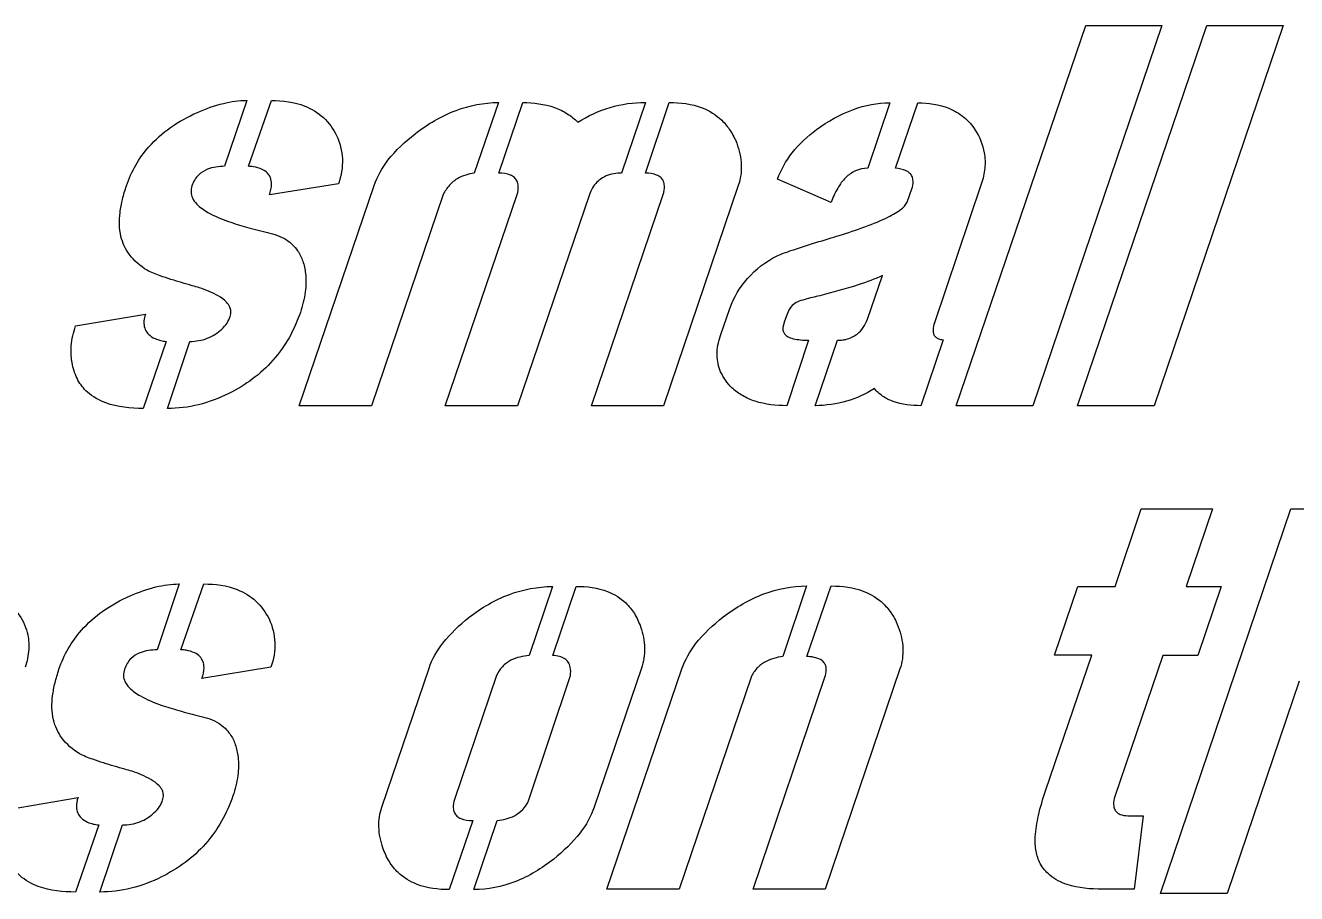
# Model space of a CAD drawing. Header units: inches. Extents: x 3.1 to 35.1, y -33.5 to 2.5.
# Drawn here: x 18.721 to 22.992, y -11.121 to -8.203 of the extents above; entities that cross this region are included whole.
import ezdxf

# ---------------------------------------------------------------- set-up
doc = ezdxf.new("R2010")
doc.units = ezdxf.units.IN
doc.header["$MEASUREMENT"] = 0

msp = doc.modelspace()

# ---------------------------------------------------------------- linework, layer by layer
for p, q in [((19.4647, -8.4555), (19.39, -8.6769)), ((19.47, -8.6769), (19.5474, -8.4555)), ((20.3104, -8.4621), (20.2291, -8.6996)), ((20.3118, -8.6996), (20.3918, -8.4621)), ((20.804, -8.4621), (20.724, -8.6996)), ((20.804, -8.6996), (20.8841, -8.4621)), ((21.6258, -8.4635), (21.5511, -8.6836)), ((21.6445, -8.6836), (21.7192, -8.4635)), ((19.7728, -8.7356), (19.5407, -8.773)), ((21.4284, -8.7983), (21.2483, -8.7196)), ((21.6845, -8.7943), (21.6992, -8.7529)), ((21.9326, -8.7369), (21.7752, -9.2025)), ((21.5498, -9.1905), (21.6005, -9.0438)), ((18.8897, -9.2132), (19.1245, -9.1732)), ((21.0562, -9.2452), (21.0882, -9.1545)), ((19.1939, -9.2652), (19.1165, -9.4907)), ((19.1979, -9.4907), (19.2739, -9.2652)), ((21.3523, -9.2612), (21.279, -9.4813)), ((21.375, -9.4813), (21.4497, -9.2612)), ((21.8046, -9.2599), (21.7299, -9.4813)), ((19.2379, -10.0805), (19.1632, -10.3019)), ((19.2432, -10.3019), (19.3206, -10.0805)), ((20.4919, -10.0885), (20.4132, -10.3206)), ((20.4932, -10.3206), (20.5719, -10.0885)), ((21.3457, -10.0871), (21.2656, -10.3246)), ((21.347, -10.3246), (21.4284, -10.0871)), ((19.546, -10.3606), (19.3139, -10.398)), ((19.9182, -10.8302), (20.077, -10.3633)), ((20.7907, -10.3633), (20.632, -10.8302)), ((20.3038, -10.3886), (20.1624, -10.8048)), ((20.4118, -10.8088), (20.5519, -10.3886)), ((18.6629, -10.8382), (18.8977, -10.7982)), ((18.9671, -10.8902), (18.8897, -11.1157)), ((18.9711, -11.1157), (19.0471, -10.8902)), ((20.2237, -10.8755), (20.145, -11.1077)), ((20.2277, -11.1077), (20.3064, -10.8755))]:
    msp.add_line(p, q)
for points in [[(22.2835, -8.2033), (22.5396, -8.2033), (22.1061, -9.4813), (21.8486, -9.4813)], [(22.6904, -8.2033), (22.9465, -8.2033), (22.513, -9.4813), (22.2555, -9.4813)]]:
    msp.add_lwpolyline(points, close=True)
for points in [[(20.125, -8.7716), (19.8836, -9.4813), (19.6408, -9.4813), (19.8929, -8.7409)], [(21.1162, -8.7409), (20.8654, -9.4813), (20.6226, -9.4813), (20.8641, -8.7716)], [(20.6159, -8.7716), (20.3745, -9.4813), (20.1317, -9.4813), (20.3731, -8.7716)], [(21.2803, -9.1732), (21.271, -9.1972), (21.2656, -9.2185)], [(22.1488, -10.7755), (22.3035, -10.3193), (22.1781, -10.3193), (22.2568, -10.0885), (22.3822, -10.0885), (22.4703, -9.8283), (22.7091, -9.8283), (22.621, -10.0885), (22.7384, -10.0885), (22.6597, -10.3206), (22.5423, -10.3206), (22.3809, -10.7942)], [(23.0012, -10.4073), (22.7584, -11.121), (22.5343, -11.121), (22.9732, -9.8283), (23.196, -9.8283), (23.0933, -10.1325)], [(21.1589, -10.394), (20.9174, -11.1063), (20.6746, -11.1063), (20.9268, -10.3659)], [(21.6592, -10.3659), (21.4084, -11.1063), (21.1656, -11.1063), (21.407, -10.394)], [(22.4249, -10.8595), (22.4769, -10.8595), (22.4463, -11.1063), (22.3395, -11.1063)]]:
    msp.add_lwpolyline(points)
for points, knots in [([(19.2992, -8.4955), (19.3271, -8.4832), (19.3563, -8.4726), (19.4117, -8.4592), (19.4382, -8.4555), (19.4647, -8.4555)], [0, 0, 0, 0, 0.2322416, 0.2322416, 0.4340278, 0.4340278, 0.4340278, 0.4340278]), ([(19.5474, -8.4555), (19.5854, -8.4555), (19.6243, -8.4604), (19.6828, -8.4836), (19.7038, -8.4963), (19.7404, -8.5302), (19.7549, -8.5504), (19.7662, -8.5729)], [0, 0, 0, 0, 0.2898511, 0.2898511, 0.4789827, 0.4789827, 0.6701554, 0.6701554, 0.6701554, 0.6701554]), ([(19.0604, -8.7423), (19.0769, -8.6936), (19.1019, -8.6497), (19.1573, -8.5869), (19.1815, -8.5656), (19.2365, -8.5267), (19.2673, -8.5097), (19.2992, -8.4955)], [0, 0, 0, 0, 0.3919516, 0.3919516, 0.6383812, 0.6383812, 0.905071, 0.905071, 0.905071, 0.905071]), ([(20.0303, -8.5675), (20.0723, -8.5351), (20.1181, -8.5078), (20.2137, -8.4718), (20.2613, -8.4626), (20.3104, -8.4621)], [0, 0, 0, 0, 0.4041163, 0.4041163, 0.7786933, 0.7786933, 0.7786933, 0.7786933]), ([(20.3918, -8.4621), (20.428, -8.4625), (20.4648, -8.4672), (20.5139, -8.4849), (20.5282, -8.4917), (20.5546, -8.5083), (20.5665, -8.5179), (20.5773, -8.5288)], [0, 0, 0, 0, 0.2753872, 0.2753872, 0.3965267, 0.3965267, 0.513347, 0.513347, 0.513347, 0.513347]), ([(20.5773, -8.5288), (20.6112, -8.5071), (20.6473, -8.4902), (20.7245, -8.4675), (20.7639, -8.4621), (20.804, -8.4621)], [0, 0, 0, 0, 0.3068873, 0.3068873, 0.6127293, 0.6127293, 0.6127293, 0.6127293]), ([(20.8841, -8.4621), (20.9215, -8.4621), (20.9598, -8.4669), (21.0193, -8.4899), (21.0414, -8.5035), (21.0714, -8.5322), (21.0809, -8.5439), (21.0979, -8.5701), (21.105, -8.5845), (21.1109, -8.5995)], [0, 0, 0, 0, 0.285026, 0.285026, 0.4856027, 0.4856027, 0.6010542, 0.6010542, 0.7235263, 0.7235263, 0.7235263, 0.7235263]), ([(21.379, -8.5528), (21.4172, -8.5254), (21.4585, -8.5018), (21.5425, -8.4714), (21.5835, -8.4635), (21.6258, -8.4635)], [0, 0, 0, 0, 0.3581709, 0.3581709, 0.6801579, 0.6801579, 0.6801579, 0.6801579]), ([(21.7192, -8.4635), (21.7547, -8.4635), (21.7907, -8.4683), (21.8418, -8.4892), (21.8586, -8.499), (21.889, -8.5242), (21.9018, -8.5389), (21.9126, -8.5555)], [0, 0, 0, 0, 0.2704772, 0.2704772, 0.4202529, 0.4202529, 0.5707972, 0.5707972, 0.5707972, 0.5707972]), ([(19.7662, -8.5729), (19.7779, -8.598), (19.7847, -8.6245), (19.787, -8.6807), (19.7821, -8.7086), (19.7728, -8.7356)], [0, 0, 0, 0, 0.2116803, 0.2116803, 0.4290568, 0.4290568, 0.4290568, 0.4290568]), ([(19.8929, -8.7409), (19.903, -8.7102), (19.9193, -8.6821), (19.9649, -8.6231), (19.997, -8.5934), (20.0303, -8.5675)], [0, 0, 0, 0, 0.2462588, 0.2462588, 0.5676943, 0.5676943, 0.5676943, 0.5676943]), ([(21.2483, -8.7196), (21.2594, -8.6876), (21.2761, -8.6585), (21.3204, -8.602), (21.3487, -8.5758), (21.379, -8.5528)], [0, 0, 0, 0, 0.2577672, 0.2577672, 0.547389, 0.547389, 0.547389, 0.547389]), ([(21.9126, -8.5555), (21.9274, -8.5788), (21.9379, -8.604), (21.9456, -8.6484), (21.9462, -8.6656), (21.9428, -8.7014), (21.9386, -8.7194), (21.9326, -8.7369)], [0, 0, 0, 0, 0.2103492, 0.2103492, 0.3431692, 0.3431692, 0.4840903, 0.4840903, 0.4840903, 0.4840903]), ([(21.1109, -8.5995), (21.1196, -8.6229), (21.1253, -8.6473), (21.1271, -8.6958), (21.1238, -8.7187), (21.1162, -8.7409)], [0, 0, 0, 0, 0.1903067, 0.1903067, 0.3696106, 0.3696106, 0.3696106, 0.3696106]), ([(19.39, -8.6769), (19.3708, -8.6772), (19.3507, -8.6798), (19.3216, -8.6914), (19.3114, -8.6976), (19.2977, -8.711), (19.2934, -8.7164), (19.2859, -8.7286), (19.2829, -8.7353), (19.2806, -8.7423)], [0, 0, 0, 0, 0.1461818, 0.1461818, 0.2384587, 0.2384587, 0.291677, 0.291677, 0.3474503, 0.3474503, 0.3474503, 0.3474503]), ([(19.4873, -8.6782), (19.4844, -8.6778), (19.4813, -8.6775), (19.4756, -8.677), (19.4728, -8.6769), (19.47, -8.6769)], [0, 0, 0, 0, 0.02297691, 0.02297691, 0.04414003, 0.04414003, 0.04414003, 0.04414003]), ([(19.5407, -8.773), (19.5447, -8.7614), (19.5478, -8.7487), (19.5479, -8.729), (19.5468, -8.7217), (19.5416, -8.7089), (19.5382, -8.7038), (19.5289, -8.6943), (19.523, -8.6903), (19.5075, -8.6828), (19.4973, -8.68), (19.4873, -8.6782)], [0, 0, 0, 0, 0.0930026, 0.0930026, 0.1497933, 0.1497933, 0.1975922, 0.1975922, 0.2510852, 0.2510852, 0.3281635, 0.3281635, 0.3281635, 0.3281635]), ([(20.2291, -8.6996), (20.2096, -8.7024), (20.1905, -8.708), (20.163, -8.7241), (20.1537, -8.7316), (20.1372, -8.7499), (20.1304, -8.7603), (20.125, -8.7716)], [0, 0, 0, 0, 0.1500702, 0.1500702, 0.2426059, 0.2426059, 0.337849, 0.337849, 0.337849, 0.337849]), ([(20.3731, -8.7716), (20.3757, -8.7625), (20.3775, -8.7525), (20.3767, -8.7372), (20.3755, -8.7315), (20.3709, -8.7218), (20.368, -8.718), (20.3603, -8.711), (20.3555, -8.7083), (20.3392, -8.7015), (20.3255, -8.6998), (20.3118, -8.6996)], [0, 0, 0, 0, 0.0724177, 0.0724177, 0.1166207, 0.1166207, 0.1538066, 0.1538066, 0.1953886, 0.1953886, 0.2880466, 0.2880466, 0.2880466, 0.2880466]), ([(20.724, -8.6996), (20.7066, -8.6999), (20.6889, -8.7025), (20.6609, -8.714), (20.6504, -8.7209), (20.6357, -8.7356), (20.6309, -8.7419), (20.6224, -8.7559), (20.6188, -8.7636), (20.6159, -8.7716)], [0, 0, 0, 0, 0.1328396, 0.1328396, 0.2305965, 0.2305965, 0.290834, 0.290834, 0.355567, 0.355567, 0.355567, 0.355567]), ([(20.8641, -8.7716), (20.8667, -8.7624), (20.8685, -8.7523), (20.8677, -8.7369), (20.8665, -8.7312), (20.8619, -8.7216), (20.859, -8.7177), (20.8514, -8.7108), (20.8467, -8.7081), (20.8307, -8.7015), (20.8174, -8.6998), (20.804, -8.6996)], [0, 0, 0, 0, 0.0728905, 0.0728905, 0.117186, 0.117186, 0.1542473, 0.1542473, 0.1953136, 0.1953136, 0.2857089, 0.2857089, 0.2857089, 0.2857089]), ([(21.5511, -8.6836), (21.5369, -8.6838), (21.5232, -8.6865), (21.4976, -8.6977), (21.4865, -8.7055), (21.4663, -8.7254), (21.4575, -8.7375), (21.4413, -8.7653), (21.4342, -8.7818), (21.4284, -8.7983)], [0, 0, 0, 0, 0.1082842, 0.1082842, 0.2126641, 0.2126641, 0.3247019, 0.3247019, 0.4579304, 0.4579304, 0.4579304, 0.4579304]), ([(21.6992, -8.7529), (21.7018, -8.7446), (21.7037, -8.7354), (21.7032, -8.7211), (21.7021, -8.7158), (21.698, -8.7066), (21.6953, -8.7029), (21.688, -8.696), (21.6834, -8.6932), (21.6686, -8.6866), (21.6566, -8.6844), (21.6445, -8.6836)], [0, 0, 0, 0, 0.0670115, 0.0670115, 0.1084785, 0.1084785, 0.1439244, 0.1439244, 0.1846081, 0.1846081, 0.2673531, 0.2673531, 0.2673531, 0.2673531]), ([(19.0391, -8.8317), (19.0409, -8.817), (19.0437, -8.8024), (19.0508, -8.7725), (19.0553, -8.7573), (19.0604, -8.7423)], [0, 0, 0, 0, 0.1128386, 0.1128386, 0.2336887, 0.2336887, 0.2336887, 0.2336887]), ([(19.2806, -8.7423), (19.2781, -8.7492), (19.2769, -8.7564), (19.2776, -8.7705), (19.2793, -8.7769), (19.2856, -8.7906), (19.2907, -8.7975), (19.3071, -8.8147), (19.3208, -8.8241), (19.3554, -8.8439), (19.3802, -8.8542), (19.4033, -8.8623)], [0, 0, 0, 0, 0.0562141, 0.0562141, 0.1072149, 0.1072149, 0.1713229, 0.1713229, 0.2884555, 0.2884555, 0.4762391, 0.4762391, 0.4762391, 0.4762391]), ([(21.4551, -8.909), (21.5125, -8.8914), (21.574, -8.8702), (21.6355, -8.8395), (21.6518, -8.8301), (21.6689, -8.8161), (21.6736, -8.8117), (21.6804, -8.8031), (21.683, -8.7989), (21.6845, -8.7943)], [0, 0, 0, 0, 0.4575405, 0.4575405, 0.623446, 0.623446, 0.6869068, 0.6869068, 0.7367011, 0.7367011, 0.7367011, 0.7367011]), ([(19.1298, -9.0264), (19.1067, -9.0121), (19.0858, -8.9945), (19.0565, -8.9543), (19.0472, -8.9342), (19.0356, -8.8859), (19.0355, -8.8585), (19.0391, -8.8317)], [0, 0, 0, 0, 0.2071486, 0.2071486, 0.3791765, 0.3791765, 0.5858586, 0.5858586, 0.5858586, 0.5858586]), ([(19.4033, -8.8623), (19.423, -8.8691), (19.4433, -8.8753), (19.4866, -8.8877), (19.5105, -8.8939), (19.534, -8.8997)], [0, 0, 0, 0, 0.1584494, 0.1584494, 0.3431598, 0.3431598, 0.3431598, 0.3431598]), ([(19.534, -8.8997), (19.5567, -8.9042), (19.5789, -8.9118), (19.6131, -8.934), (19.6256, -8.946), (19.6429, -8.9713), (19.6486, -8.983), (19.6575, -9.0088), (19.6604, -9.0229), (19.6621, -9.0371)], [0, 0, 0, 0, 0.1760129, 0.1760129, 0.3106078, 0.3106078, 0.4095203, 0.4095203, 0.5185107, 0.5185107, 0.5185107, 0.5185107]), ([(21.2443, -8.9784), (21.2544, -8.9736), (21.278, -8.9654), (21.3435, -8.9434), (21.4098, -8.9229), (21.4551, -8.909)], [0, 0, 0, 0, 0.0857927, 0.0857927, 0.2915794, 0.2915794, 0.2915794, 0.2915794]), ([(21.0882, -9.1545), (21.1014, -9.1171), (21.1209, -9.0834), (21.1747, -9.0228), (21.2078, -8.9981), (21.2443, -8.9784)], [0, 0, 0, 0, 0.3020935, 0.3020935, 0.6177675, 0.6177675, 0.6177675, 0.6177675]), ([(19.2459, -9.0678), (19.2229, -9.061), (19.1969, -9.0529), (19.1587, -9.0393), (19.142, -9.0328), (19.1298, -9.0264)], [0, 0, 0, 0, 0.182797, 0.182797, 0.3072209, 0.3072209, 0.3072209, 0.3072209]), ([(19.6621, -9.0371), (19.6644, -9.0577), (19.6638, -9.0786), (19.658, -9.1224), (19.6522, -9.1455), (19.6448, -9.1678)], [0, 0, 0, 0, 0.1581784, 0.1581784, 0.3372781, 0.3372781, 0.3372781, 0.3372781]), ([(21.6005, -9.0438), (21.5776, -9.0552), (21.5472, -9.0662), (21.4775, -9.0887), (21.4312, -9.1012), (21.3897, -9.1118)], [0, 0, 0, 0, 0.1950063, 0.1950063, 0.4726601, 0.4726601, 0.4726601, 0.4726601]), ([(19.3059, -9.0851), (19.2983, -9.083), (19.2891, -9.0803), (19.27, -9.0748), (19.2574, -9.0711), (19.2459, -9.0678)], [0, 0, 0, 0, 0.0601295, 0.0601295, 0.1525271, 0.1525271, 0.1525271, 0.1525271]), ([(19.4086, -9.1812), (19.4106, -9.1758), (19.4116, -9.1702), (19.4112, -9.1593), (19.4099, -9.1544), (19.4052, -9.1438), (19.4014, -9.1385), (19.3891, -9.1254), (19.3788, -9.1182), (19.3498, -9.1012), (19.3268, -9.0921), (19.3059, -9.0851)], [0, 0, 0, 0, 0.0436912, 0.0436912, 0.0830218, 0.0830218, 0.1318959, 0.1318959, 0.2202762, 0.2202762, 0.3890917, 0.3890917, 0.3890917, 0.3890917]), ([(21.3163, -9.1318), (21.3091, -9.135), (21.3029, -9.1395), (21.2898, -9.1531), (21.2843, -9.1629), (21.2803, -9.1732)], [0, 0, 0, 0, 0.0598078, 0.0598078, 0.1438341, 0.1438341, 0.1438341, 0.1438341]), ([(21.3897, -9.1118), (21.3747, -9.1154), (21.3557, -9.12), (21.3303, -9.127), (21.3209, -9.1298), (21.3163, -9.1318)], [0, 0, 0, 0, 0.1174542, 0.1174542, 0.1978985, 0.1978985, 0.1978985, 0.1978985]), ([(19.1245, -9.1732), (19.121, -9.1833), (19.1186, -9.1943), (19.1192, -9.2122), (19.1206, -9.2191), (19.1262, -9.2316), (19.13, -9.2368), (19.1409, -9.2475), (19.1486, -9.2522), (19.1565, -9.2559)], [0, 0, 0, 0, 0.0818873, 0.0818873, 0.1362504, 0.1362504, 0.1860656, 0.1860656, 0.2526388, 0.2526388, 0.2526388, 0.2526388]), ([(19.3806, -9.2239), (19.3874, -9.218), (19.3934, -9.2113), (19.4029, -9.1968), (19.4064, -9.1893), (19.4086, -9.1812)], [0, 0, 0, 0, 0.0682026, 0.0682026, 0.1322589, 0.1322589, 0.1322589, 0.1322589]), ([(19.6448, -9.1678), (19.6243, -9.2272), (19.5943, -9.2815), (19.5111, -9.3757), (19.461, -9.4122), (19.4046, -9.44)], [0, 0, 0, 0, 0.4786876, 0.4786876, 0.9575004, 0.9575004, 0.9575004, 0.9575004]), ([(18.879, -9.3439), (18.8745, -9.323), (18.8733, -9.3019), (18.8769, -9.2576), (18.8821, -9.235), (18.8897, -9.2132)], [0, 0, 0, 0, 0.1629534, 0.1629534, 0.3387856, 0.3387856, 0.3387856, 0.3387856]), ([(19.2739, -9.2652), (19.2938, -9.2652), (19.3133, -9.2621), (19.3502, -9.2478), (19.3663, -9.2373), (19.3806, -9.2239)], [0, 0, 0, 0, 0.1519052, 0.1519052, 0.3011491, 0.3011491, 0.3011491, 0.3011491]), ([(21.2656, -9.2185), (21.2652, -9.2227), (21.2655, -9.2269), (21.2678, -9.2344), (21.2695, -9.2375), (21.2744, -9.2435), (21.2776, -9.2461), (21.2872, -9.2519), (21.2942, -9.2544), (21.3162, -9.26), (21.3345, -9.2612), (21.3523, -9.2612)], [0, 0, 0, 0, 0.0320808, 0.0320808, 0.0595447, 0.0595447, 0.0911432, 0.0911432, 0.144586, 0.144586, 0.2640905, 0.2640905, 0.2640905, 0.2640905]), ([(21.4777, -9.2586), (21.4915, -9.2549), (21.5044, -9.2491), (21.5237, -9.2344), (21.5305, -9.2272), (21.542, -9.2102), (21.5465, -9.2006), (21.5498, -9.1905)], [0, 0, 0, 0, 0.1084096, 0.1084096, 0.184593, 0.184593, 0.2652402, 0.2652402, 0.2652402, 0.2652402]), ([(21.7752, -9.2025), (21.7727, -9.2102), (21.7707, -9.2187), (21.7704, -9.2314), (21.771, -9.2362), (21.7738, -9.2438), (21.7755, -9.2467), (21.7802, -9.2517), (21.783, -9.2537), (21.7917, -9.258), (21.7983, -9.2593), (21.8046, -9.2599)], [0, 0, 0, 0, 0.0612105, 0.0612105, 0.0967861, 0.0967861, 0.1229023, 0.1229023, 0.1489296, 0.1489296, 0.1968541, 0.1968541, 0.1968541, 0.1968541]), ([(19.1565, -9.2559), (19.1628, -9.2584), (19.1693, -9.2606), (19.1817, -9.2637), (19.1878, -9.2648), (19.1939, -9.2652)], [0, 0, 0, 0, 0.05160999, 0.05160999, 0.09799097, 0.09799097, 0.09799097, 0.09799097]), ([(21.0949, -9.4213), (21.0789, -9.4056), (21.0656, -9.3877), (21.0492, -9.3494), (21.0454, -9.3308), (21.0447, -9.289), (21.049, -9.2666), (21.0562, -9.2452)], [0, 0, 0, 0, 0.1705134, 0.1705134, 0.3175189, 0.3175189, 0.489363, 0.489363, 0.489363, 0.489363]), ([(21.4497, -9.2612), (21.4543, -9.2612), (21.4589, -9.261), (21.4682, -9.2601), (21.473, -9.2594), (21.4777, -9.2586)], [0, 0, 0, 0, 0.03478161, 0.03478161, 0.07155543, 0.07155543, 0.07155543, 0.07155543]), ([(19.1165, -9.4907), (19.0748, -9.4907), (19.0303, -9.4862), (18.9683, -9.4636), (18.9471, -9.4519), (18.9163, -9.4239), (18.9058, -9.4104), (18.8887, -9.3792), (18.8828, -9.3618), (18.879, -9.3439)], [0, 0, 0, 0, 0.3172843, 0.3172843, 0.5017458, 0.5017458, 0.6333398, 0.6333398, 0.772437, 0.772437, 0.772437, 0.772437]), ([(21.279, -9.4813), (21.2434, -9.4813), (21.2068, -9.4774), (21.1581, -9.4615), (21.1439, -9.4553), (21.1175, -9.4402), (21.1057, -9.4314), (21.0949, -9.4213)], [0, 0, 0, 0, 0.2713174, 0.2713174, 0.3897112, 0.3897112, 0.5025324, 0.5025324, 0.5025324, 0.5025324]), ([(21.5738, -9.424), (21.5446, -9.4426), (21.5133, -9.4567), (21.4458, -9.4762), (21.4107, -9.4809), (21.375, -9.4813)], [0, 0, 0, 0, 0.2639061, 0.2639061, 0.535518, 0.535518, 0.535518, 0.535518]), ([(21.7299, -9.4813), (21.6986, -9.4813), (21.6656, -9.4778), (21.6238, -9.4624), (21.6119, -9.4566), (21.5908, -9.442), (21.5817, -9.4336), (21.5738, -9.424)], [0, 0, 0, 0, 0.2385283, 0.2385283, 0.3389766, 0.3389766, 0.4338579, 0.4338579, 0.4338579, 0.4338579]), ([(19.4046, -9.44), (19.3722, -9.4564), (19.3383, -9.4693), (19.2684, -9.4865), (19.2334, -9.4907), (19.1979, -9.4907)], [0, 0, 0, 0, 0.2773992, 0.2773992, 0.5481258, 0.5481258, 0.5481258, 0.5481258]), ([(18.8337, -10.3673), (18.8502, -10.3186), (18.8751, -10.2747), (18.9305, -10.2119), (18.9547, -10.1906), (19.0097, -10.1517), (19.0405, -10.1347), (19.0725, -10.1205)], [0, 0, 0, 0, 0.3919516, 0.3919516, 0.6383812, 0.6383812, 0.905071, 0.905071, 0.905071, 0.905071]), ([(19.0725, -10.1205), (19.1003, -10.1082), (19.1295, -10.0976), (19.1849, -10.0842), (19.2114, -10.0805), (19.2379, -10.0805)], [0, 0, 0, 0, 0.2322416, 0.2322416, 0.4340278, 0.4340278, 0.4340278, 0.4340278]), ([(19.3206, -10.0805), (19.3586, -10.0805), (19.3975, -10.0854), (19.456, -10.1086), (19.477, -10.1213), (19.5136, -10.1552), (19.5281, -10.1754), (19.5394, -10.1979)], [0, 0, 0, 0, 0.2898511, 0.2898511, 0.4789827, 0.4789827, 0.6701554, 0.6701554, 0.6701554, 0.6701554]), ([(20.2117, -10.1925), (20.2531, -10.1605), (20.2981, -10.134), (20.3938, -10.0985), (20.4421, -10.0893), (20.4919, -10.0885)], [0, 0, 0, 0, 0.3985626, 0.3985626, 0.778081, 0.778081, 0.778081, 0.778081]), ([(20.5719, -10.0885), (20.6072, -10.0885), (20.6434, -10.093), (20.6994, -10.1146), (20.7202, -10.1273), (20.7492, -10.155), (20.7588, -10.167), (20.7756, -10.194), (20.7826, -10.209), (20.788, -10.2245)], [0, 0, 0, 0, 0.2689088, 0.2689088, 0.4572179, 0.4572179, 0.5745393, 0.5745393, 0.6998636, 0.6998636, 0.6998636, 0.6998636]), ([(21.0655, -10.1912), (21.1073, -10.159), (21.1528, -10.1322), (21.2485, -10.0966), (21.2963, -10.0876), (21.3457, -10.0871)], [0, 0, 0, 0, 0.4017642, 0.4017642, 0.7778119, 0.7778119, 0.7778119, 0.7778119]), ([(21.4284, -10.0871), (21.4654, -10.0871), (21.5033, -10.0919), (21.5624, -10.1148), (21.5844, -10.1283), (21.6143, -10.157), (21.6238, -10.1687), (21.6408, -10.195), (21.648, -10.2095), (21.6538, -10.2245)], [0, 0, 0, 0, 0.2823979, 0.2823979, 0.4822479, 0.4822479, 0.5978415, 0.5978415, 0.7206222, 0.7206222, 0.7206222, 0.7206222]), ([(18.6949, -10.1778), (18.7098, -10.1979), (18.7209, -10.2198), (18.7316, -10.2624), (18.7331, -10.2811), (18.7308, -10.3206), (18.7266, -10.341), (18.7203, -10.3606)], [0, 0, 0, 0, 0.1902216, 0.1902216, 0.3344606, 0.3344606, 0.4917357, 0.4917357, 0.4917357, 0.4917357]), ([(19.5394, -10.1979), (19.5511, -10.223), (19.5579, -10.2495), (19.5602, -10.3057), (19.5553, -10.3336), (19.546, -10.3606)], [0, 0, 0, 0, 0.2116803, 0.2116803, 0.4290568, 0.4290568, 0.4290568, 0.4290568]), ([(20.077, -10.3633), (20.0873, -10.3327), (20.1041, -10.3046), (20.149, -10.2469), (20.1799, -10.2179), (20.2117, -10.1925)], [0, 0, 0, 0, 0.2461082, 0.2461082, 0.55703, 0.55703, 0.55703, 0.55703]), ([(20.9268, -10.3659), (20.9368, -10.3355), (20.953, -10.3075), (20.9988, -10.248), (21.0317, -10.2176), (21.0655, -10.1912)], [0, 0, 0, 0, 0.2441904, 0.2441904, 0.571882, 0.571882, 0.571882, 0.571882]), ([(20.788, -10.2245), (20.796, -10.2476), (20.8009, -10.2715), (20.8018, -10.319), (20.7983, -10.3415), (20.7907, -10.3633)], [0, 0, 0, 0, 0.1859529, 0.1859529, 0.3619187, 0.3619187, 0.3619187, 0.3619187]), ([(21.6538, -10.2245), (21.6626, -10.2479), (21.6682, -10.2723), (21.6701, -10.3208), (21.6667, -10.3437), (21.6592, -10.3659)], [0, 0, 0, 0, 0.1903067, 0.1903067, 0.3696106, 0.3696106, 0.3696106, 0.3696106]), ([(19.1632, -10.3019), (19.144, -10.3022), (19.124, -10.3048), (19.0948, -10.3164), (19.0846, -10.3226), (19.0709, -10.336), (19.0666, -10.3414), (19.0591, -10.3536), (19.0561, -10.3603), (19.0538, -10.3673)], [0, 0, 0, 0, 0.1461818, 0.1461818, 0.2384587, 0.2384587, 0.291677, 0.291677, 0.3474503, 0.3474503, 0.3474503, 0.3474503]), ([(19.2606, -10.3032), (19.2576, -10.3028), (19.2546, -10.3025), (19.2488, -10.302), (19.246, -10.3019), (19.2432, -10.3019)], [0, 0, 0, 0, 0.02297691, 0.02297691, 0.04414003, 0.04414003, 0.04414003, 0.04414003]), ([(19.3139, -10.398), (19.3179, -10.3864), (19.321, -10.3737), (19.3211, -10.354), (19.32, -10.3467), (19.3149, -10.3339), (19.3114, -10.3288), (19.3021, -10.3193), (19.2962, -10.3153), (19.2807, -10.3078), (19.2705, -10.305), (19.2606, -10.3032)], [0, 0, 0, 0, 0.0930026, 0.0930026, 0.1497933, 0.1497933, 0.1975922, 0.1975922, 0.2510852, 0.2510852, 0.3281635, 0.3281635, 0.3281635, 0.3281635]), ([(20.4132, -10.3206), (20.3922, -10.3226), (20.371, -10.3274), (20.3416, -10.3427), (20.3318, -10.3498), (20.3152, -10.3675), (20.3087, -10.3775), (20.3038, -10.3886)], [0, 0, 0, 0, 0.160242, 0.160242, 0.2527267, 0.2527267, 0.3450006, 0.3450006, 0.3450006, 0.3450006]), ([(20.5519, -10.3886), (20.5533, -10.3792), (20.5536, -10.3693), (20.5504, -10.354), (20.5482, -10.3483), (20.5416, -10.3387), (20.5377, -10.3349), (20.5279, -10.3283), (20.522, -10.3259), (20.5086, -10.3221), (20.5008, -10.321), (20.4932, -10.3206)], [0, 0, 0, 0, 0.072211, 0.072211, 0.1189479, 0.1189479, 0.1607822, 0.1607822, 0.2089887, 0.2089887, 0.2667635, 0.2667635, 0.2667635, 0.2667635]), ([(21.2656, -10.3246), (21.2453, -10.327), (21.225, -10.3322), (21.1965, -10.3479), (21.1871, -10.3551), (21.1706, -10.3729), (21.164, -10.3829), (21.1589, -10.394)], [0, 0, 0, 0, 0.1560635, 0.1560635, 0.2476513, 0.2476513, 0.3401971, 0.3401971, 0.3401971, 0.3401971]), ([(21.3643, -10.3259), (21.3616, -10.3255), (21.3588, -10.3251), (21.353, -10.3247), (21.35, -10.3246), (21.347, -10.3246)], [0, 0, 0, 0, 0.02131891, 0.02131891, 0.04418836, 0.04418836, 0.04418836, 0.04418836]), ([(21.407, -10.394), (21.4098, -10.3858), (21.4119, -10.3767), (21.4118, -10.3627), (21.411, -10.3575), (21.4072, -10.3484), (21.4047, -10.3447), (21.3978, -10.3379), (21.3935, -10.3351), (21.3813, -10.3293), (21.3726, -10.3272), (21.3643, -10.3259)], [0, 0, 0, 0, 0.0660233, 0.0660233, 0.1066, 0.1066, 0.1410144, 0.1410144, 0.1800168, 0.1800168, 0.2438574, 0.2438574, 0.2438574, 0.2438574]), ([(18.8123, -10.4567), (18.8142, -10.442), (18.8169, -10.4274), (18.824, -10.3975), (18.8285, -10.3823), (18.8337, -10.3673)], [0, 0, 0, 0, 0.1128386, 0.1128386, 0.2336887, 0.2336887, 0.2336887, 0.2336887]), ([(19.0538, -10.3673), (19.0513, -10.3742), (19.0501, -10.3814), (19.0508, -10.3955), (19.0525, -10.4019), (19.0588, -10.4156), (19.0639, -10.4225), (19.0803, -10.4397), (19.094, -10.4491), (19.1286, -10.4689), (19.1534, -10.4792), (19.1765, -10.4873)], [0, 0, 0, 0, 0.0562141, 0.0562141, 0.1072149, 0.1072149, 0.1713229, 0.1713229, 0.2884555, 0.2884555, 0.4762391, 0.4762391, 0.4762391, 0.4762391]), ([(18.903, -10.6514), (18.8799, -10.6371), (18.8591, -10.6195), (18.8297, -10.5793), (18.8204, -10.5592), (18.8088, -10.5109), (18.8087, -10.4835), (18.8123, -10.4567)], [0, 0, 0, 0, 0.2071486, 0.2071486, 0.3791765, 0.3791765, 0.5858586, 0.5858586, 0.5858586, 0.5858586]), ([(19.1765, -10.4873), (19.1962, -10.4941), (19.2166, -10.5003), (19.2598, -10.5127), (19.2837, -10.5189), (19.3072, -10.5247)], [0, 0, 0, 0, 0.1584494, 0.1584494, 0.3431598, 0.3431598, 0.3431598, 0.3431598]), ([(19.3072, -10.5247), (19.3299, -10.5292), (19.3521, -10.5368), (19.3863, -10.559), (19.3988, -10.571), (19.4161, -10.5963), (19.4218, -10.608), (19.4307, -10.6338), (19.4337, -10.6479), (19.4353, -10.6621)], [0, 0, 0, 0, 0.1760129, 0.1760129, 0.3106078, 0.3106078, 0.4095203, 0.4095203, 0.5185107, 0.5185107, 0.5185107, 0.5185107]), ([(19.0191, -10.6928), (18.9961, -10.686), (18.9701, -10.6779), (18.9319, -10.6643), (18.9152, -10.6578), (18.903, -10.6514)], [0, 0, 0, 0, 0.182797, 0.182797, 0.3072209, 0.3072209, 0.3072209, 0.3072209]), ([(19.4353, -10.6621), (19.4377, -10.6827), (19.437, -10.7036), (19.4312, -10.7474), (19.4254, -10.7705), (19.418, -10.7928)], [0, 0, 0, 0, 0.1581784, 0.1581784, 0.3372781, 0.3372781, 0.3372781, 0.3372781]), ([(19.0791, -10.7101), (19.0715, -10.708), (19.0623, -10.7053), (19.0432, -10.6998), (19.0306, -10.6961), (19.0191, -10.6928)], [0, 0, 0, 0, 0.0601295, 0.0601295, 0.1525271, 0.1525271, 0.1525271, 0.1525271]), ([(19.1818, -10.8062), (19.1838, -10.8008), (19.1849, -10.7952), (19.1844, -10.7843), (19.1832, -10.7794), (19.1784, -10.7688), (19.1746, -10.7635), (19.1623, -10.7504), (19.152, -10.7432), (19.123, -10.7262), (19.1, -10.7171), (19.0791, -10.7101)], [0, 0, 0, 0, 0.0436912, 0.0436912, 0.0830218, 0.0830218, 0.1318959, 0.1318959, 0.2202762, 0.2202762, 0.3890917, 0.3890917, 0.3890917, 0.3890917]), ([(18.8977, -10.7982), (18.8942, -10.8083), (18.8918, -10.8193), (18.8924, -10.8372), (18.8938, -10.8441), (18.8994, -10.8566), (18.9032, -10.8618), (18.9142, -10.8725), (18.9218, -10.8772), (18.9297, -10.8809)], [0, 0, 0, 0, 0.0818873, 0.0818873, 0.1362504, 0.1362504, 0.1860656, 0.1860656, 0.2526388, 0.2526388, 0.2526388, 0.2526388]), ([(19.418, -10.7928), (19.3975, -10.8522), (19.3675, -10.9065), (19.2843, -11.0007), (19.2342, -11.0372), (19.1778, -11.065)], [0, 0, 0, 0, 0.4786876, 0.4786876, 0.9575004, 0.9575004, 0.9575004, 0.9575004]), ([(20.1624, -10.8048), (20.1598, -10.8137), (20.158, -10.8234), (20.1588, -10.8384), (20.16, -10.8439), (20.1644, -10.8534), (20.1672, -10.8571), (20.1748, -10.864), (20.1795, -10.8667), (20.1958, -10.8736), (20.2098, -10.8753), (20.2237, -10.8755)], [0, 0, 0, 0, 0.0704499, 0.0704499, 0.1135772, 0.1135772, 0.1499857, 0.1499857, 0.1909354, 0.1909354, 0.2848872, 0.2848872, 0.2848872, 0.2848872]), ([(22.1141, -10.9302), (22.1155, -10.9064), (22.1195, -10.8821), (22.131, -10.8309), (22.1394, -10.8026), (22.1488, -10.7755)], [0, 0, 0, 0, 0.1818206, 0.1818206, 0.4005944, 0.4005944, 0.4005944, 0.4005944]), ([(22.3809, -10.7942), (22.3785, -10.803), (22.3767, -10.8129), (22.3774, -10.8275), (22.3784, -10.8329), (22.3824, -10.8417), (22.3847, -10.845), (22.391, -10.8509), (22.3947, -10.8531), (22.4065, -10.858), (22.4156, -10.8593), (22.4249, -10.8595)], [0, 0, 0, 0, 0.0700841, 0.0700841, 0.1113124, 0.1113124, 0.1432088, 0.1432088, 0.1763216, 0.1763216, 0.2400763, 0.2400763, 0.2400763, 0.2400763]), ([(19.1538, -10.8489), (19.1606, -10.843), (19.1666, -10.8363), (19.1761, -10.8218), (19.1796, -10.8143), (19.1818, -10.8062)], [0, 0, 0, 0, 0.0682026, 0.0682026, 0.1322589, 0.1322589, 0.1322589, 0.1322589]), ([(19.9222, -10.9676), (19.9143, -10.9446), (19.9093, -10.9208), (19.9079, -10.8739), (19.9111, -10.8517), (19.9182, -10.8302)], [0, 0, 0, 0, 0.1849979, 0.1849979, 0.3579647, 0.3579647, 0.3579647, 0.3579647]), ([(20.3064, -10.8755), (20.3263, -10.8735), (20.3461, -10.8687), (20.3743, -10.8538), (20.3837, -10.8468), (20.4001, -10.8295), (20.4067, -10.8197), (20.4118, -10.8088)], [0, 0, 0, 0, 0.1521388, 0.1521388, 0.2423655, 0.2423655, 0.3335814, 0.3335814, 0.3335814, 0.3335814]), ([(20.632, -10.8302), (20.6216, -10.8617), (20.6048, -10.8906), (20.5594, -10.9496), (20.5282, -10.9791), (20.4959, -11.0049)], [0, 0, 0, 0, 0.2524055, 0.2524055, 0.5679557, 0.5679557, 0.5679557, 0.5679557]), ([(18.9297, -10.8809), (18.936, -10.8834), (18.9425, -10.8856), (18.955, -10.8887), (18.961, -10.8898), (18.9671, -10.8902)], [0, 0, 0, 0, 0.05160999, 0.05160999, 0.09799097, 0.09799097, 0.09799097, 0.09799097]), ([(19.0471, -10.8902), (19.067, -10.8902), (19.0865, -10.8871), (19.1234, -10.8728), (19.1396, -10.8623), (19.1538, -10.8489)], [0, 0, 0, 0, 0.1519052, 0.1519052, 0.3011491, 0.3011491, 0.3011491, 0.3011491]), ([(22.3395, -11.1063), (22.3007, -11.1063), (22.2586, -11.1027), (22.2004, -11.0837), (22.18, -11.0738), (22.1495, -11.0483), (22.1388, -11.0351), (22.1242, -11.0069), (22.1197, -10.9931), (22.1141, -10.9629), (22.1133, -10.9465), (22.1141, -10.9302)], [0, 0, 0, 0, 0.2956039, 0.2956039, 0.4654521, 0.4654521, 0.5971207, 0.5971207, 0.707052, 0.707052, 0.8304993, 0.8304993, 0.8304993, 0.8304993]), ([(18.8897, -11.1157), (18.848, -11.1157), (18.8035, -11.1112), (18.7415, -11.0886), (18.7203, -11.0769), (18.6895, -11.0489), (18.679, -11.0354), (18.6619, -11.0042), (18.656, -10.9868), (18.6522, -10.9689)], [0, 0, 0, 0, 0.3172843, 0.3172843, 0.5017458, 0.5017458, 0.6333398, 0.6333398, 0.772437, 0.772437, 0.772437, 0.772437]), ([(20.145, -11.1077), (20.1085, -11.1077), (20.071, -11.1031), (20.0132, -11.0809), (19.9919, -11.068), (19.962, -11.0396), (19.9521, -11.0272), (19.9348, -10.9992), (19.9278, -10.9837), (19.9222, -10.9676)], [0, 0, 0, 0, 0.2783594, 0.2783594, 0.4708585, 0.4708585, 0.592179, 0.592179, 0.7216749, 0.7216749, 0.7216749, 0.7216749]), ([(20.4959, -11.0049), (20.4563, -11.0366), (20.4129, -11.0632), (20.3211, -11.0983), (20.2752, -11.1072), (20.2277, -11.1077)], [0, 0, 0, 0, 0.3865927, 0.3865927, 0.7484413, 0.7484413, 0.7484413, 0.7484413]), ([(19.1778, -11.065), (19.1454, -11.0814), (19.1115, -11.0943), (19.0416, -11.1115), (19.0066, -11.1157), (18.9711, -11.1157)], [0, 0, 0, 0, 0.2773992, 0.2773992, 0.5481258, 0.5481258, 0.5481258, 0.5481258])]:
    msp.add_open_spline(points, degree=3, knots=knots)

doc.saveas('drawing.dxf')
